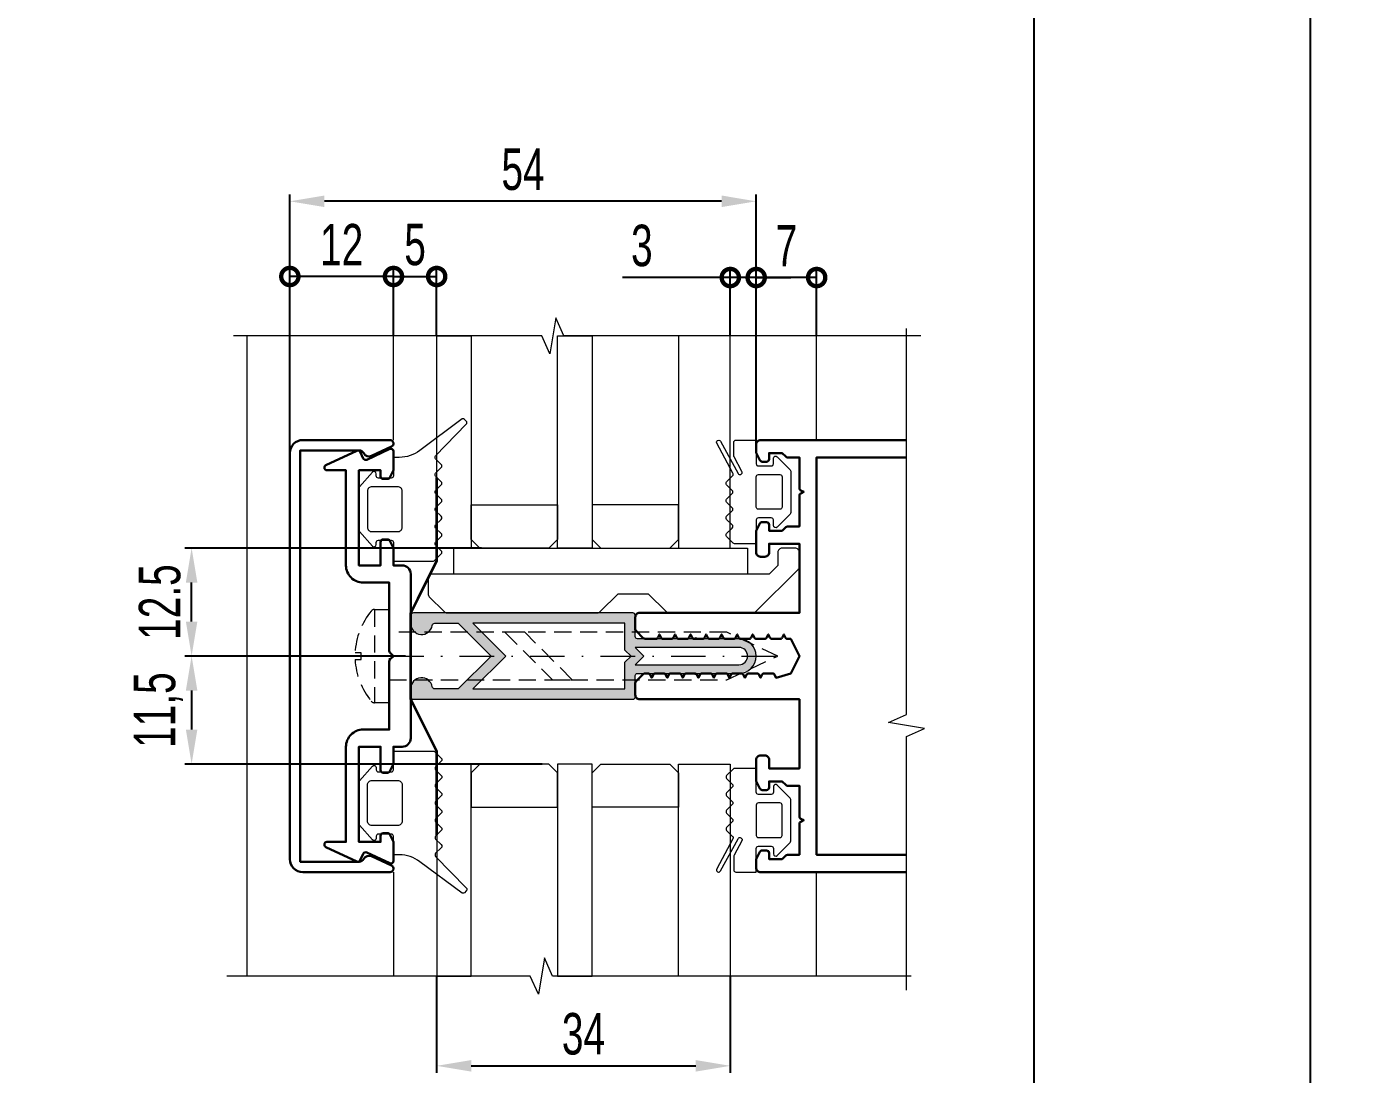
# Model space of a CAD drawing. Extents: x -37 to 8820, y -336 to 478.
# Drawn here: x 1167.1 to 1263.8, y 141.3 to 217.1 of the extents above; entities that cross this region are included whole.
import ezdxf

# ---------------------------------------------------------------- set-up
doc = ezdxf.new("R2010")
doc.units = 0
doc.header["$LTSCALE"] = 5
doc.linetypes.add('DASHDOT', pattern=[1, 0.5, -0.25, 0, -0.25])
doc.linetypes.add('HIDDEN', pattern=[0.375, 0.25, -0.125])
doc.layers.get('0').update_dxf_attribs({"linetype": 'CONTINUOUS', "lineweight": 30})
doc.layers.get('DEFPOINTS').update_dxf_attribs({"linetype": 'CONTINUOUS'})
for name, color, linetype, lineweight in [('1', 6, 'DASHDOT', 13), ('2', 3, 'HIDDEN', 13), ('Dimentions', 5, 'CONTINUOUS', 15), ('Glass', 5, 'CONTINUOUS', 20), ('Ал подклад', 7, 'CONTINUOUS', 20), ('Герлен', 7, 'CONTINUOUS', 60), ('Зигзаг', 1, 'CONTINUOUS', 15), ('Конструкции', 252, 'CONTINUOUS', 20), ('Подкладки', 1, 'CONTINUOUS', 20), ('Уплотнители', 1, 'CONTINUOUS', 20), ('Штриховка', 1, 'CONTINUOUS', 5)]:
    doc.layers.add(name, color=color, linetype=linetype, lineweight=lineweight)
doc.layers.add('Скрытые', color=14, linetype='CONTINUOUS', plot=False)
doc.styles.add('3', font='RUSS.SHX', dxfattribs={"width": 0.7, "height": 3})
doc.dimstyles.new('MX1_6', dxfattribs={"dimtxt": 3, "dimasz": 2.5, "dimexe": 0.5, "dimexo": 0, "dimgap": 0.8, "dimtad": 1, "dimlfac": 1.6, "dimdsep": 46, "dimtxsty": '3', "dimcen": 0, "dimclrd": 256, "dimclre": 256, "dimclrt": 256, "dimaunit": 1, "dimadec": 0, "dimazin": 0, "dimtfac": 1, "dimtmove": 0, "dimatfit": 1, "dimfxl": 1, "dimtvp": 1, "dimtolj": 1, "dimtzin": 0, "dimarcsym": 0})

# ---------------------------------------------------------------- blocks, each defined once
blk = doc.blocks.new('_DotSmall')
at = {"color": 0, "linetype": 'ByBlock', "const_width": 0.5}
blk.add_lwpolyline([(-0.0625, 0, 1), (0.0625, 0, 1)], format="xyb", close=True, dxfattribs=at)
blk = doc.blocks.new('*D682')
at = {"layer": 'DEFPOINTS', "color": 0, "linetype": 'Continuous', "transparency": 16777216}
for p in [(1186.128, 199.043), (1193.628, 194.741), (1186.128, 184.791)]:
    blk.add_point(p, dxfattribs=at)
at = {"layer": 'Dimentions', "linetype": 'Continuous', "lineweight": -2, "transparency": 16777216}
for p, q in [((1186.128, 184.791), (1186.128, 199.543)), ((1193.628, 194.741), (1193.628, 199.543)), ((1193.628, 199.043), (1186.128, 199.043))]:
    blk.add_line(p, q, dxfattribs=at)
at = {"layer": 'Dimentions', "linetype": 'Continuous', "lineweight": -2, "transparency": 16777216, "xscale": 2.5, "yscale": 2.5, "zscale": 2.5, "rotation": 180}
blk.add_blockref('_DotSmall', (1186.128, 199.043), dxfattribs=at)
at = {"layer": 'Dimentions', "linetype": 'Continuous', "lineweight": -2, "transparency": 16777216, "xscale": 2.5, "yscale": 2.5, "zscale": 2.5}
blk.add_blockref('_DotSmall', (1193.628, 199.043), dxfattribs=at)
at = {"layer": 'Dimentions', "linetype": 'Continuous', "transparency": 16777216, "insert": (1189.878, 201.343), "char_height": 3, "attachment_point": 5, "style": '3'}
blk.add_mtext('\\A1;12', dxfattribs=at)
blk = doc.blocks.new('*D683')
at = {"layer": 'DEFPOINTS', "color": 0, "linetype": 'Continuous', "transparency": 16777216}
for p in [(1219.878, 198.968), (1218.003, 194.741), (1219.878, 186.899)]:
    blk.add_point(p, dxfattribs=at)
at = {"layer": 'Dimentions', "linetype": 'Continuous', "lineweight": -2, "transparency": 16777216}
for p, q in [((1218.003, 194.741), (1218.003, 199.468)), ((1219.878, 186.899), (1219.878, 199.468)), ((1218.003, 198.968), (1210.203, 198.968)), ((1219.878, 198.968), (1218.003, 198.968)), ((1219.878, 198.968), (1222.378, 198.968))]:
    blk.add_line(p, q, dxfattribs=at)
at = {"layer": 'Dimentions', "linetype": 'Continuous', "lineweight": -2, "transparency": 16777216, "xscale": 2.5, "yscale": 2.5, "zscale": 2.5}
blk.add_blockref('_DotSmall', (1218.003, 198.968), dxfattribs=at)
at = {"layer": 'Dimentions', "linetype": 'Continuous', "lineweight": -2, "transparency": 16777216, "xscale": 2.5, "yscale": 2.5, "zscale": 2.5, "rotation": 180}
blk.add_blockref('_DotSmall', (1219.878, 198.968), dxfattribs=at)
at = {"layer": 'Dimentions', "linetype": 'Continuous', "transparency": 16777216, "insert": (1211.603, 201.268), "char_height": 3, "attachment_point": 5, "style": '3'}
blk.add_mtext('\\A1;3', dxfattribs=at)
blk = doc.blocks.new('*D684')
at = {"layer": 'DEFPOINTS', "color": 0, "linetype": 'Continuous', "transparency": 16777216}
for p in [(1186.128, 204.483), (1186.128, 194.741), (1219.878, 194.741)]:
    blk.add_point(p, dxfattribs=at)
at = {"layer": 'Dimentions', "linetype": 'Continuous', "lineweight": -2, "transparency": 16777216}
for p, q in [((1186.128, 194.741), (1186.128, 204.983)), ((1217.378, 204.483), (1188.628, 204.483)), ((1219.878, 194.741), (1219.878, 204.983))]:
    blk.add_line(p, q, dxfattribs=at)
at = {"layer": 'Dimentions', "linetype": 'Continuous', "transparency": 16777216}
for points in [[(1188.628, 204.9), (1188.628, 204.066), (1186.128, 204.483)], [(1217.378, 204.9), (1217.378, 204.066), (1219.878, 204.483)]]:
    blk.add_solid(points, dxfattribs=at)
at = {"layer": 'Dimentions', "linetype": 'Continuous', "transparency": 16777216, "insert": (1203.003, 206.783), "char_height": 3, "attachment_point": 5, "style": '3'}
blk.add_mtext('\\A1;54', dxfattribs=at)
blk = doc.blocks.new('*D685')
at = {"layer": 'DEFPOINTS', "color": 0, "linetype": 'Continuous', "transparency": 16777216}
for p in [(1196.753, 148.431), (1218.003, 148.431), (1218.003, 141.947)]:
    blk.add_point(p, dxfattribs=at)
at = {"layer": 'Dimentions', "linetype": 'Continuous', "lineweight": -2, "transparency": 16777216}
for p, q in [((1196.753, 148.431), (1196.753, 141.447)), ((1218.003, 148.431), (1218.003, 141.447)), ((1199.253, 141.947), (1215.503, 141.947))]:
    blk.add_line(p, q, dxfattribs=at)
at = {"layer": 'Dimentions', "linetype": 'Continuous', "transparency": 16777216}
for points in [[(1199.253, 142.363), (1199.253, 141.53), (1196.753, 141.947)], [(1215.503, 142.363), (1215.503, 141.53), (1218.003, 141.947)]]:
    blk.add_solid(points, dxfattribs=at)
at = {"layer": 'Dimentions', "linetype": 'Continuous', "transparency": 16777216, "insert": (1207.378, 144.247), "char_height": 3, "attachment_point": 5, "style": '3'}
blk.add_mtext('\\A1;34', dxfattribs=at)
blk = doc.blocks.new('*D686')
at = {"layer": 'DEFPOINTS', "color": 0, "linetype": 'Continuous', "transparency": 16777216}
for p in [(1196.753, 199.043), (1193.628, 194.741), (1196.753, 194.741)]:
    blk.add_point(p, dxfattribs=at)
at = {"layer": 'Dimentions', "linetype": 'Continuous', "lineweight": -2, "transparency": 16777216}
for p, q in [((1193.628, 194.741), (1193.628, 199.543)), ((1196.753, 194.741), (1196.753, 199.543)), ((1193.628, 199.043), (1196.753, 199.043))]:
    blk.add_line(p, q, dxfattribs=at)
at = {"layer": 'Dimentions', "linetype": 'Continuous', "lineweight": -2, "transparency": 16777216, "xscale": 2.5, "yscale": 2.5, "zscale": 2.5, "rotation": 180}
blk.add_blockref('_DotSmall', (1193.628, 199.043), dxfattribs=at)
at = {"layer": 'Dimentions', "linetype": 'Continuous', "lineweight": -2, "transparency": 16777216, "xscale": 2.5, "yscale": 2.5, "zscale": 2.5}
blk.add_blockref('_DotSmall', (1196.753, 199.043), dxfattribs=at)
at = {"layer": 'Dimentions', "linetype": 'Continuous', "transparency": 16777216, "insert": (1195.191, 201.343), "char_height": 3, "attachment_point": 5, "style": '3'}
blk.add_mtext('\\A1;5', dxfattribs=at)
blk = doc.blocks.new('*D687')
at = {"layer": 'DEFPOINTS', "color": 0, "linetype": 'Continuous', "transparency": 16777216}
for p in [(1219.878, 198.968), (1219.878, 194.741), (1224.253, 194.741)]:
    blk.add_point(p, dxfattribs=at)
at = {"layer": 'Dimentions', "linetype": 'Continuous', "lineweight": -2, "transparency": 16777216}
for p, q in [((1219.878, 194.741), (1219.878, 199.468)), ((1224.253, 194.741), (1224.253, 199.468)), ((1224.253, 198.968), (1219.878, 198.968))]:
    blk.add_line(p, q, dxfattribs=at)
at = {"layer": 'Dimentions', "linetype": 'Continuous', "lineweight": -2, "transparency": 16777216, "xscale": 2.5, "yscale": 2.5, "zscale": 2.5, "rotation": 180}
blk.add_blockref('_DotSmall', (1219.878, 198.968), dxfattribs=at)
at = {"layer": 'Dimentions', "linetype": 'Continuous', "lineweight": -2, "transparency": 16777216, "xscale": 2.5, "yscale": 2.5, "zscale": 2.5}
blk.add_blockref('_DotSmall', (1224.253, 198.968), dxfattribs=at)
at = {"layer": 'Dimentions', "linetype": 'Continuous', "transparency": 16777216, "insert": (1222.066, 201.268), "char_height": 3, "attachment_point": 5, "style": '3'}
blk.add_mtext('\\A1;7', dxfattribs=at)
blk = doc.blocks.new('*D660')
at = {"layer": 'DEFPOINTS', "color": 0, "linetype": 'Continuous', "transparency": 16777216}
for p in [(1179.019, 179.399), (1200.009, 179.399), (1194.487, 171.586)]:
    blk.add_point(p, dxfattribs=at)
at = {"layer": 'Dimentions', "linetype": 'Continuous', "lineweight": -2, "transparency": 16777216}
for p, q in [((1200.009, 179.399), (1178.519, 179.399)), ((1179.019, 174.086), (1179.019, 176.899)), ((1194.487, 171.586), (1178.519, 171.586))]:
    blk.add_line(p, q, dxfattribs=at)
at = {"layer": 'Dimentions', "linetype": 'Continuous', "transparency": 16777216}
for points in [[(1178.602, 176.899), (1179.436, 176.899), (1179.019, 179.399)], [(1178.602, 174.086), (1179.436, 174.086), (1179.019, 171.586)]]:
    blk.add_solid(points, dxfattribs=at)
at = {"layer": 'Dimentions', "linetype": 'Continuous', "transparency": 16777216, "insert": (1176.719, 175.492), "char_height": 3, "attachment_point": 5, "rotation": 90, "style": '3'}
blk.add_mtext('\\A1;12.5', dxfattribs=at)
blk = doc.blocks.new('*D661')
at = {"layer": 'DEFPOINTS', "color": 0, "linetype": 'Continuous', "transparency": 16777216}
for p in [(1194.487, 171.586), (1179.019, 163.774), (1204.384, 163.774)]:
    blk.add_point(p, dxfattribs=at)
at = {"layer": 'Dimentions', "linetype": 'Continuous', "lineweight": -2, "transparency": 16777216}
for p, q in [((1194.487, 171.586), (1178.519, 171.586)), ((1179.019, 169.086), (1179.019, 166.274)), ((1204.384, 163.774), (1178.519, 163.774))]:
    blk.add_line(p, q, dxfattribs=at)
at = {"layer": 'Dimentions', "linetype": 'Continuous', "transparency": 16777216}
for points in [[(1178.602, 169.086), (1179.436, 169.086), (1179.019, 171.586)], [(1178.602, 166.274), (1179.436, 166.274), (1179.019, 163.774)]]:
    blk.add_solid(points, dxfattribs=at)
at = {"layer": 'Dimentions', "linetype": 'Continuous', "transparency": 16777216, "insert": (1176.612, 167.68), "char_height": 3, "attachment_point": 5, "rotation": 90, "style": '3'}
blk.add_mtext('\\A1;11,5', dxfattribs=at)

msp = doc.modelspace()

# ---------------------------------------------------------------- hatches: boundary and pattern name
at = {"layer": 'Штриховка'}
h = msp.add_hatch(color=256, dxfattribs=at)
h.paths.add_polyline_path([(1196.6154, 173.961), (1198.3156, 173.961), (1199.1906, 173.086), (1200.2512, 173.086), (1199.3762, 173.961), (1210.3781, 173.961), (1210.3781, 173.086), (1211.1281, 173.086), (1211.1281, 174.5235, 0.4142136), (1210.9406, 174.711), (1195.0656, 174.711, 0.4142136), (1194.8781, 174.5235), (1194.8781, 173.9298, 0.9221128), (1196.4303, 173.8038, -0.3675232)])
h.paths.add_polyline_path([(1211.1281, 170.086), (1210.3781, 170.086), (1210.3781, 169.211), (1199.3762, 169.211), (1200.2512, 170.086), (1199.1906, 170.086), (1198.3156, 169.211), (1196.6154, 169.211, -0.3675232), (1196.4303, 169.3683, 0.9221128), (1194.8781, 169.2423), (1194.8781, 168.6485, 0.4142136), (1195.0656, 168.461), (1210.9406, 168.461, 0.4142136), (1211.1281, 168.6485)])
h.paths.add_polyline_path([(1201.7512, 171.586), (1200.6906, 171.586), (1199.1906, 170.086), (1200.2512, 170.086)])
h.paths.add_polyline_path([(1200.2512, 173.086), (1199.1906, 173.086), (1200.6906, 171.586), (1201.7512, 171.586)])
h.paths.add_polyline_path([(1219.4811, 172.4998), (1218.7797, 172.8268, 0.0304189), (1218.6281, 172.836), (1215.6281, 172.836), (1215.4002, 172.836, -0.0283601), (1215.379, 172.8372, 0.0024178), (1215.3781, 172.836), (1211.2843, 172.836, -0.4142136), (1211.1281, 172.9923), (1211.1281, 173.086), (1210.3781, 173.086), (1210.3781, 172.0254), (1210.8174, 171.586), (1211.7531, 171.586), (1211.1281, 172.211), (1218.6281, 172.211, -0.4142136), (1219.2531, 171.586), (1219.8781, 171.586, 0.2078608)])
h.paths.add_polyline_path([(1219.8781, 171.586), (1219.2531, 171.586, -0.4142136), (1218.6281, 170.961), (1211.1281, 170.961), (1211.7531, 171.586), (1210.8174, 171.586), (1210.3781, 171.1467), (1210.3781, 170.086), (1211.1281, 170.086), (1211.1281, 170.1798, -0.4142136), (1211.2843, 170.336), (1215.3781, 170.336), (1215.4184, 170.336, -0.1989758), (1215.5511, 170.2811, 0.1550132), (1215.6281, 170.336), (1218.6281, 170.336, 0.0304189), (1218.7797, 170.3453), (1219.4811, 170.6723, 0.2078608)])

# ---------------------------------------------------------------- linework, layer by layer
for points in [[(1186.1281, 156.8985), (1186.1281, 186.2735, -0.4142136), (1187.0656, 187.211), (1193.3781, 187.211, -0.8025849), (1193.4837, 186.7344), (1192.0471, 186.0645, -0.4015594), (1191.474, 186.2591, 0.2797393), (1191.1414, 186.461), (1186.8781, 186.461), (1186.8781, 156.711), (1191.1414, 156.711, 0.2797393), (1191.474, 156.9129, -0.4015594), (1192.0471, 157.1075), (1193.4837, 156.4376, -0.8025849), (1193.3781, 155.961), (1187.0656, 155.961, -0.4142136)], [(1190.9741, 186.4435, -0.4142136), (1191.2233, 186.3528), (1191.4433, 185.881, 0.4142136), (1191.6925, 185.7903), (1193.3613, 186.5685, -0.5486188), (1193.6281, 186.3985), (1193.6281, 185.0678, -0.1164338), (1193.6083, 184.9839), (1193.3674, 184.5022, -0.284079), (1193.1997, 184.3985), (1192.8781, 184.3985, -0.4142136), (1192.6906, 184.586), (1192.6906, 185.0235), (1191.1281, 185.0235), (1191.1281, 178.1485), (1192.6906, 178.1485), (1192.6906, 179.836, -0.4142136), (1192.8781, 180.0235), (1193.1997, 180.0235, -0.284079), (1193.3674, 179.9199), (1193.6083, 179.4381, -0.1164338), (1193.6281, 179.3543), (1193.6281, 178.1485), (1194.2531, 178.1485, -0.4142136), (1194.8781, 177.5235), (1194.8781, 165.6485, -0.4142136), (1194.2531, 165.0235), (1193.6281, 165.0235), (1193.6281, 163.8178, -0.1164338), (1193.6083, 163.7339), (1193.3674, 163.2522, -0.284079), (1193.1997, 163.1485), (1192.8781, 163.1485, -0.4142136), (1192.6906, 163.336), (1192.6906, 165.0235), (1191.1281, 165.0235), (1191.1281, 158.1485), (1192.6906, 158.1485), (1192.6906, 158.586, -0.4142136), (1192.8781, 158.7735), (1193.1997, 158.7735, -0.284079), (1193.3674, 158.6699), (1193.6083, 158.1881, -0.1164338), (1193.6281, 158.1043), (1193.6281, 156.7735, -0.5486188), (1193.3613, 156.6036), (1191.6925, 157.3818, 0.4142136), (1191.4433, 157.2911), (1191.2233, 156.8193, -0.4142136), (1190.9741, 156.7286), (1188.7363, 157.7721, -0.2914734), (1188.6281, 157.942), (1188.6281, 157.961, -0.4142136), (1188.8156, 158.1485), (1190.1906, 158.1485), (1190.1906, 165.0235, -0.4142136), (1191.4406, 166.2735), (1193.3156, 166.2735), (1193.3156, 171.1959, -0.1989124), (1193.3705, 171.3284), (1193.6281, 171.586), (1193.3705, 171.8436, -0.1989124), (1193.3156, 171.9762), (1193.3156, 176.8985), (1191.4406, 176.8985, -0.4142136), (1190.1906, 178.1485), (1190.1906, 185.0235), (1188.8156, 185.0235, -0.4142136), (1188.6281, 185.211), (1188.6281, 185.23, -0.2914734), (1188.7363, 185.3999)]]:
    msp.add_lwpolyline(points, format="xyb", close=True)
msp.add_lwpolyline([(1230.7432, 155.961), (1220.1906, 155.961, -0.4142136), (1219.8781, 156.2735), (1219.8781, 156.8543, -0.1164338), (1219.8979, 156.9381), (1220.1387, 157.4199, -0.284079), (1220.3065, 157.5235), (1220.6281, 157.5235, -0.4142136), (1220.8156, 157.336), (1220.8156, 156.8985), (1221.7531, 156.8985), (1222.0107, 157.1561, -0.1989124), (1222.1432, 157.211), (1223.0031, 157.211), (1223.0031, 159.4389, -0.284079), (1223.1067, 159.6066), (1223.3156, 159.711), (1223.1067, 159.8154, -0.284079), (1223.0031, 159.9831), (1223.0031, 162.211), (1222.1432, 162.211, -0.1989124), (1222.0107, 162.2659), (1221.7531, 162.5235), (1220.8156, 162.5235), (1220.8156, 162.086, -0.4142136), (1220.6281, 161.8985), (1220.3065, 161.8985, -0.284079), (1220.1387, 162.0022), (1219.8979, 162.4839, -0.1164338), (1219.8781, 162.5678), (1219.8781, 164.086, -0.4142136), (1220.1906, 164.3985), (1220.5031, 164.3985, -0.4142136), (1220.8156, 164.086), (1220.8156, 163.461), (1223.0031, 163.461), (1223.0031, 168.461), (1211.4406, 168.461, -0.4142136), (1211.1281, 168.7735), (1211.1281, 169.6334, -0.1989124), (1211.183, 169.7659), (1211.6982, 170.2811, -0.1989124), (1211.8307, 170.336), (1212.0434, 170.336, -0.284079), (1212.2111, 170.2324), (1212.3156, 170.0235), (1212.42, 170.2324, -0.284079), (1212.5877, 170.336), (1213.1684, 170.336, -0.284079), (1213.3361, 170.2324), (1213.4406, 170.0235), (1213.545, 170.2324, -0.284079), (1213.7127, 170.336), (1214.2934, 170.336, -0.284079), (1214.4611, 170.2324), (1214.5656, 170.0235), (1214.67, 170.2324, -0.284079), (1214.8377, 170.336), (1215.4184, 170.336, -0.284079), (1215.5861, 170.2324), (1215.6906, 170.0235), (1215.795, 170.2324, -0.284079), (1215.9627, 170.336), (1216.5434, 170.336, -0.284079), (1216.7111, 170.2324), (1216.8156, 170.0235), (1216.92, 170.2324, -0.284079), (1217.0877, 170.336), (1217.6684, 170.336, -0.284079), (1217.8361, 170.2324), (1217.9406, 170.0235), (1218.045, 170.2324, -0.284079), (1218.2127, 170.336), (1218.7934, 170.336, -0.284079), (1218.9611, 170.2324), (1219.0656, 170.0235), (1219.17, 170.2324, -0.284079), (1219.3377, 170.336), (1219.9184, 170.336, -0.284079), (1220.0861, 170.2324), (1220.1906, 170.0235), (1220.295, 170.2324, -0.284079), (1220.4627, 170.336), (1221.0434, 170.336, -0.284079), (1221.2111, 170.2324), (1221.3156, 170.0235), (1222.3781, 170.336), (1223.0031, 171.586), (1222.3781, 172.836), (1222.1502, 172.836, -0.284079), (1221.9825, 172.9397), (1221.8781, 173.1485), (1221.7736, 172.9397, -0.284079), (1221.6059, 172.836), (1221.0252, 172.836, -0.284079), (1220.8575, 172.9397), (1220.7531, 173.1485), (1220.6486, 172.9397, -0.284079), (1220.4809, 172.836), (1219.9002, 172.836, -0.284079), (1219.7325, 172.9397), (1219.6281, 173.1485), (1219.5236, 172.9397, -0.284079), (1219.3559, 172.836), (1218.7752, 172.836, -0.284079), (1218.6075, 172.9397), (1218.5031, 173.1485), (1218.3986, 172.9397, -0.284079), (1218.2309, 172.836), (1217.6502, 172.836, -0.284079), (1217.4825, 172.9397), (1217.3781, 173.1485), (1217.2736, 172.9397, -0.284079), (1217.1059, 172.836), (1216.5252, 172.836, -0.284079), (1216.3575, 172.9397), (1216.2531, 173.1485), (1216.1486, 172.9397, -0.284079), (1215.9809, 172.836), (1215.4002, 172.836, -0.284079), (1215.2325, 172.9397), (1215.1281, 173.1485), (1215.0236, 172.9397, -0.284079), (1214.8559, 172.836), (1214.2752, 172.836, -0.284079), (1214.1075, 172.9397), (1214.0031, 173.1485), (1213.8986, 172.9397, -0.284079), (1213.7309, 172.836), (1213.1502, 172.836, -0.284079), (1212.9825, 172.9397), (1212.8781, 173.1485), (1212.7736, 172.9397, -0.284079), (1212.6059, 172.836), (1211.8307, 172.836, -0.1989124), (1211.6982, 172.8909), (1211.183, 173.4061, -0.1989124), (1211.1281, 173.5387), (1211.1281, 174.3985, -0.4142136), (1211.4406, 174.711), (1223.0031, 174.711), (1223.0031, 179.711), (1220.8156, 179.711), (1220.8156, 179.086, -0.4142136), (1220.5031, 178.7735), (1220.1906, 178.7735, -0.4142136), (1219.8781, 179.086), (1219.8781, 180.6043, -0.1164338), (1219.8979, 180.6881), (1220.1387, 181.1699, -0.284079), (1220.3065, 181.2735), (1220.6281, 181.2735, -0.4142136), (1220.8156, 181.086), (1220.8156, 180.6485), (1221.7531, 180.6485), (1222.0107, 180.9061, -0.1989124), (1222.1432, 180.961), (1223.0031, 180.961), (1223.0031, 183.1889, -0.284079), (1223.1067, 183.3566), (1223.3156, 183.461), (1223.1067, 183.5654, -0.284079), (1223.0031, 183.7331), (1223.0031, 185.961), (1222.1432, 185.961, -0.1989124), (1222.0107, 186.0159), (1221.7531, 186.2735), (1220.8156, 186.2735), (1220.8156, 185.836, -0.4142136), (1220.6281, 185.6485), (1220.3065, 185.6485, -0.284079), (1220.1387, 185.7522), (1219.8979, 186.2339, -0.1164338), (1219.8781, 186.3178), (1219.8781, 186.8985, -0.4142136), (1220.1906, 187.211), (1230.7432, 187.211)], format="xyb")
msp.add_lwpolyline([(1230.7432, 157.211), (1224.2531, 157.211), (1224.2531, 185.961), (1230.7432, 185.961)])
at = {"layer": '1'}
msp.add_line((1193.3156, 171.586), (1221.4406, 171.586), dxfattribs=at)
at = {"layer": '2'}
msp.add_line((1192.2595, 174.961), (1192.2595, 168.211), dxfattribs=at)
msp.add_lwpolyline([(1190.8527, 171.8316, -0.1618489), (1192.0185, 174.8474, -0.2238875), (1192.2595, 174.961), (1193.3156, 174.961), (1193.3156, 168.211), (1192.2595, 168.211, -0.2238875), (1192.0185, 168.3247, -0.1618489), (1190.8527, 171.3404), (1191.2904, 171.3404), (1191.2904, 171.8316)], format="xyb", close=True, dxfattribs=at)
for points in [[(1193.3156, 169.8673), (1217.7547, 169.8673), (1221.4406, 171.586), (1217.7547, 173.3048), (1193.3156, 173.3048)], [(1201.694, 173.3048), (1205.1315, 169.8673), (1206.5638, 169.8673), (1203.1263, 173.3048)]]:
    msp.add_lwpolyline(points, close=True, dxfattribs=at)
at = {"layer": 'Glass'}
for points in [[(1199.2531, 194.7413), (1199.2531, 179.3985), (1196.7531, 179.3985), (1196.7531, 194.7413)], [(1208.0031, 194.7413), (1208.0031, 179.3985), (1205.5031, 179.3985), (1205.5031, 194.7413)], [(1214.2531, 194.7413), (1214.2531, 179.3985), (1218.0031, 179.3985), (1218.0031, 194.7413)], [(1204.8781, 179.3985), (1199.8781, 179.3985), (1199.2531, 180.0235), (1199.2531, 182.5235), (1205.5031, 182.5235), (1205.5031, 180.0235)], [(1208.6281, 179.3985), (1213.6281, 179.3985), (1214.2531, 180.0235), (1214.2531, 182.5235), (1208.0031, 182.5235), (1208.0031, 180.0235)], [(1199.2531, 148.4308), (1199.2531, 163.7735), (1196.7531, 163.7735), (1196.7531, 148.4308)], [(1204.8781, 163.7735), (1199.8781, 163.7735), (1199.2531, 163.1485), (1199.2531, 160.6485), (1205.5031, 160.6485), (1205.5031, 163.1485)], [(1208.0031, 148.4308), (1208.0031, 163.7735), (1205.5031, 163.7735), (1205.5031, 148.4308)], [(1208.6281, 163.7735), (1213.6281, 163.7735), (1214.2531, 163.1485), (1214.2531, 160.6485), (1208.0031, 160.6485), (1208.0031, 163.1485)], [(1214.2531, 148.4308), (1214.2531, 163.7735), (1218.0031, 163.7735), (1218.0031, 148.4308)]]:
    msp.add_lwpolyline(points, close=True, dxfattribs=at)
at = {"layer": 'Ал подклад'}
msp.add_lwpolyline([(1213.5755, 174.711), (1219.6414, 174.711, 0.1989124), (1219.8624, 174.8025), (1222.9115, 177.8517, 0.1989124), (1223.0031, 178.0727), (1223.0031, 179.086, 0.4142136), (1222.6906, 179.3985), (1221.7531, 179.3985, 0.4142136), (1221.4406, 179.086), (1221.4406, 178.1485), (1220.8156, 177.5235), (1196.4406, 177.5235, 0.4142136), (1196.1281, 177.211), (1196.1281, 176.0905, 0.1989124), (1196.2196, 175.8695), (1197.2865, 174.8025, 0.1989124), (1197.5075, 174.711), (1208.3692, 174.711, 0.1989124), (1208.5902, 174.8025), (1209.8781, 176.0905), (1212.0666, 176.0905), (1213.3545, 174.8025, 0.1989124)], format="xyb", close=True, dxfattribs=at)
at = {"layer": 'Герлен', "ltscale": 2, "const_width": 0.1875}
msp.add_lwpolyline([(1196.7531, 184.5235), (1196.7531, 178.461), (1194.8781, 174.711), (1194.8781, 168.461), (1196.7531, 164.711), (1196.7531, 158.6485)], dxfattribs=at)
at = {"layer": 'Зигзаг'}
for points in [[(1231.8037, 194.7413), (1205.9659, 194.7413), (1205.3851, 196.0591), (1204.9495, 193.4464), (1204.367, 194.7413), (1182.0408, 194.7413)], [(1230.7432, 147.4143), (1230.7432, 165.7592), (1232.0611, 166.3401), (1229.4484, 166.7757), (1230.7432, 167.3582), (1230.7432, 195.2848)], [(1231.0996, 148.4308), (1205.128, 148.4308), (1204.5471, 149.7487), (1204.1115, 147.136), (1203.529, 148.4308), (1181.5665, 148.4308)]]:
    msp.add_lwpolyline(points, dxfattribs=at)
at = {"layer": 'Конструкции'}
for p, q in [((1193.6281, 187.211), (1193.6281, 194.7413)), ((1224.2531, 187.211), (1224.2531, 194.7413)), ((1193.6281, 155.961), (1193.6281, 148.4308)), ((1224.2531, 148.4308), (1224.2531, 155.961))]:
    msp.add_line(p, q, dxfattribs=at)
msp.add_lwpolyline([(1183.0031, 194.7413), (1183.0031, 148.4308)], dxfattribs=at)
at = {"layer": 'Подкладки'}
msp.add_lwpolyline([(1198.0031, 177.5235), (1198.0031, 179.3985), (1219.2531, 179.3985), (1219.2531, 177.5235)], close=True, dxfattribs=at)
at = {"layer": 'Скрытые', "linetype": 'Continuous'}
for points in [[(1260, 297), (1050, 297), (1050, 0), (1260, 0)], [(1260, 297), (1470, 297), (1470, 0), (1260, 0)], [(1240, 10), (1240, 287), (1075, 287), (1075, 10)]]:
    msp.add_lwpolyline(points, close=True, dxfattribs=at)
at = {"layer": 'Уплотнители'}
for points in [[(1192.3781, 179.8048, -0.4142136), (1192.5343, 179.961), (1193.4718, 179.961, -0.4142136), (1193.6281, 179.8048), (1193.6281, 178.461), (1196.516, 178.461, 0.1989124), (1196.6044, 178.4976), (1197.0823, 178.9755, 0.4142136), (1197.0823, 179.1965), (1196.6783, 179.6005, -0.4142136), (1196.6783, 179.8215), (1197.0823, 180.2255, 0.4142136), (1197.0823, 180.4465), (1196.6783, 180.8505, -0.4142136), (1196.6783, 181.0715), (1197.0823, 181.4755, 0.4142136), (1197.0823, 181.6965), (1196.6783, 182.1005, -0.4142136), (1196.6783, 182.3215), (1197.0823, 182.7255, 0.4142136), (1197.0823, 182.9465), (1196.6783, 183.3505, -0.4142136), (1196.6783, 183.5715), (1197.0823, 183.9755, 0.4142136), (1197.0823, 184.1965), (1196.6783, 184.6005, -0.4142136), (1196.6783, 184.8215), (1197.0823, 185.2255, 0.4142136), (1197.0823, 185.4465), (1196.6783, 185.8505, -0.4142136), (1196.6783, 186.0715), (1198.8926, 188.3505, 0.4142136), (1198.8926, 188.5715), (1198.7613, 188.7028, 0.2925382), (1198.5968, 188.739), (1195.5436, 186.4582, -0.1617878), (1194.0474, 185.961), (1193.6281, 185.961), (1193.6281, 184.6173, -0.4142136), (1193.4718, 184.461), (1192.5343, 184.461, -0.4142136), (1192.3781, 184.6173), (1192.3781, 184.7735, 0.6685867), (1192.1112, 184.8839), (1191.1737, 183.8193, 0.1986192), (1191.1281, 183.7089), (1191.1281, 180.7131, 0.1986192), (1191.1737, 180.6028), (1192.1112, 179.5382, 0.6685867), (1192.3781, 179.6485)], [(1218.8389, 184.9418), (1218.272, 185.9868, -0.1249127), (1218.2531, 186.0613), (1218.2531, 187.0548, -0.4142136), (1218.4093, 187.211), (1219.8781, 187.211), (1219.8781, 185.4923, 0.4142136), (1220.0343, 185.336), (1220.9718, 185.336, 0.4142136), (1221.1281, 185.4923), (1221.1281, 185.8985, -0.6685867), (1221.3949, 186.0089), (1222.3324, 185.0693, -0.1986192), (1222.3781, 184.9589), (1222.3781, 181.9631, -0.1986192), (1222.3324, 181.8528), (1221.3949, 180.9132, -0.6685867), (1221.1281, 181.0235), (1221.1281, 181.4298, 0.4142136), (1220.9718, 181.586), (1220.0343, 181.586, 0.4142136), (1219.8781, 181.4298), (1219.8781, 179.711), (1218.3178, 179.711, -0.1989124), (1218.2073, 179.7568), (1217.7386, 180.2255, -0.4142136), (1217.7386, 180.4465), (1218.1426, 180.8505, 0.4142136), (1218.1426, 181.0715), (1217.7386, 181.4755, -0.4142136), (1217.7386, 181.6965), (1218.1426, 182.1005, 0.4142136), (1218.1426, 182.3215), (1217.7386, 182.7255, -0.4142136), (1217.7386, 182.9465), (1218.1426, 183.3505, 0.4142136), (1218.1426, 183.5715), (1217.7386, 183.9755, -0.4142136), (1217.7386, 184.1965), (1218.1706, 184.6285, 0.3320761), (1218.1975, 184.8135), (1217.022, 186.9803, -1), (1217.2967, 187.1293), (1218.5643, 184.7928, 1)], [(1191.7531, 183.5235), (1191.7531, 180.8985, 0.4142136), (1192.0656, 180.586), (1193.9406, 180.586, 0.4142136), (1194.2531, 180.8985), (1194.2531, 183.5235, 0.4142136), (1193.9406, 183.836), (1192.0656, 183.836, 0.4142136)], [(1221.7531, 184.5548), (1221.7531, 182.3673, -0.4142136), (1221.5968, 182.211), (1220.0343, 182.211, -0.4142136), (1219.8781, 182.3673), (1219.8781, 184.5548, -0.4142136), (1220.0343, 184.711), (1221.5968, 184.711, -0.4142136)], [(1211.1281, 168.6485), (1211.1281, 170.1798, -0.4142136), (1211.2843, 170.336), (1215.3781, 170.336, 0.5), (1215.6281, 170.336), (1218.6281, 170.336, 1), (1218.6281, 172.836), (1215.6281, 172.836, 0.5), (1215.3781, 172.836), (1211.2843, 172.836, -0.4142136), (1211.1281, 172.9923), (1211.1281, 174.5235, 0.4142136), (1210.9406, 174.711), (1195.0656, 174.711, 0.4142136), (1194.8781, 174.5235), (1194.8781, 173.9298, 0.9221128), (1196.4303, 173.8038, -0.3675232), (1196.6154, 173.961), (1198.3156, 173.961), (1200.6906, 171.586), (1198.3156, 169.211), (1196.6154, 169.211, -0.3675232), (1196.4303, 169.3683, 0.9221128), (1194.8781, 169.2423), (1194.8781, 168.6485, 0.4142136), (1195.0656, 168.461), (1210.9406, 168.461, 0.4142136)], [(1211.7531, 171.586), (1211.1281, 170.961), (1218.6281, 170.961, 1), (1218.6281, 172.211), (1211.1281, 172.211), (1211.7531, 171.586)], [(1192.3781, 163.3673, 0.4142136), (1192.5343, 163.211), (1193.4718, 163.211, 0.4142136), (1193.6281, 163.3673), (1193.6281, 164.711), (1196.516, 164.711, -0.1989124), (1196.6044, 164.6744), (1197.0823, 164.1965, -0.4142136), (1197.0823, 163.9755), (1196.6783, 163.5715, 0.4142136), (1196.6783, 163.3505), (1197.0823, 162.9465, -0.4142136), (1197.0823, 162.7255), (1196.6783, 162.3215, 0.4142136), (1196.6783, 162.1005), (1197.0823, 161.6965, -0.4142136), (1197.0823, 161.4755), (1196.6783, 161.0715, 0.4142136), (1196.6783, 160.8505), (1197.0823, 160.4465, -0.4142136), (1197.0823, 160.2255), (1196.6783, 159.8215, 0.4142136), (1196.6783, 159.6005), (1197.0823, 159.1965, -0.4142136), (1197.0823, 158.9755), (1196.6783, 158.5715, 0.4142136), (1196.6783, 158.3505), (1197.0823, 157.9465, -0.4142136), (1197.0823, 157.7255), (1196.6783, 157.3215, 0.4142136), (1196.6783, 157.1005), (1198.8926, 154.8215, -0.4142136), (1198.8926, 154.6005), (1198.7613, 154.4692, -0.2925382), (1198.5968, 154.4331), (1195.5436, 156.7139, 0.1617878), (1194.0474, 157.211), (1193.6281, 157.211), (1193.6281, 158.5548, 0.4142136), (1193.4718, 158.711), (1192.5343, 158.711, 0.4142136), (1192.3781, 158.5548), (1192.3781, 158.3985, -0.6685867), (1192.1112, 158.2882), (1191.1737, 159.3528, -0.1986192), (1191.1281, 159.4631), (1191.1281, 162.4589, -0.1986192), (1191.1737, 162.5693), (1192.1112, 163.6339, -0.6685867), (1192.3781, 163.5235)], [(1191.7531, 159.6485), (1191.7531, 162.2735, -0.4142136), (1192.0656, 162.586), (1193.9406, 162.586, -0.4142136), (1194.2531, 162.2735), (1194.2531, 159.6485, -0.4142136), (1193.9406, 159.336), (1192.0656, 159.336, -0.4142136)], [(1218.8389, 158.2303), (1218.272, 157.1852, 0.1249127), (1218.2531, 157.1107), (1218.2531, 156.1173, 0.4142136), (1218.4093, 155.961), (1219.8781, 155.961), (1219.8781, 157.6798, -0.4142136), (1220.0343, 157.836), (1220.9718, 157.836, -0.4142136), (1221.1281, 157.6798), (1221.1281, 157.2735, 0.6685867), (1221.3949, 157.1632), (1222.3324, 158.1028, 0.1986192), (1222.3781, 158.2131), (1222.3781, 161.2089, 0.1986192), (1222.3324, 161.3193), (1221.3949, 162.2589, 0.6685867), (1221.1281, 162.1485), (1221.1281, 161.7423, -0.4142136), (1220.9718, 161.586), (1220.0343, 161.586, -0.4142136), (1219.8781, 161.7423), (1219.8781, 163.461), (1218.3178, 163.461, 0.1989124), (1218.2073, 163.4153), (1217.7386, 162.9465, 0.4142136), (1217.7386, 162.7255), (1218.1426, 162.3215, -0.4142136), (1218.1426, 162.1005), (1217.7386, 161.6965, 0.4142136), (1217.7386, 161.4755), (1218.1426, 161.0715, -0.4142136), (1218.1426, 160.8505), (1217.7386, 160.4465, 0.4142136), (1217.7386, 160.2255), (1218.1426, 159.8215, -0.4142136), (1218.1426, 159.6005), (1217.7386, 159.1965, 0.4142136), (1217.7386, 158.9755), (1218.1706, 158.5435, -0.3320761), (1218.1975, 158.3585), (1217.022, 156.1918, 1), (1217.2967, 156.0428), (1218.5643, 158.3793, -1)], [(1221.7531, 158.6173), (1221.7531, 160.8048, 0.4142136), (1221.5968, 160.961), (1220.0343, 160.961, 0.4142136), (1219.8781, 160.8048), (1219.8781, 158.6173, 0.4142136), (1220.0343, 158.461), (1221.5968, 158.461, 0.4142136)]]:
    msp.add_lwpolyline(points, format="xyb", close=True, dxfattribs=at)
msp.add_lwpolyline([(1210.3781, 171.1467), (1210.8174, 171.586), (1210.3781, 172.0254), (1210.3781, 173.961), (1199.3762, 173.961), (1201.7512, 171.586), (1199.3762, 169.211), (1210.3781, 169.211)], close=True, dxfattribs=at)

# ---------------------------------------------------------------- dimensions: what is measured, and where the dimension line sits
at = {"layer": 'Dimentions', "linetype": 'Continuous'}
for base, p1, p2, picture, middle in [((1186.1281, 204.4828), (1219.8781, 194.7413), (1186.1281, 194.7413), '*D684', (1203.0031, 206.7828)), ((1218.0031, 141.9465), (1196.7531, 148.4308), (1218.0031, 148.4308), '*D685', (1207.3781, 144.2465))]:
    dim = msp.add_linear_dim(base=base, p1=p1, p2=p2, dimstyle='MX1_6', dxfattribs=at)
    dim.commit()
    dim.dimension.update_dxf_attribs({"geometry": picture, "text_midpoint": middle})
for base, p1, p2, picture, middle in [((1186.1281, 199.0433), (1193.6281, 194.7413), (1186.1281, 184.7905), '*D682', (1189.8781, 201.3433)), ((1196.7531, 199.0433), (1193.6281, 194.7413), (1196.7531, 194.7413), '*D686', (1195.1906, 201.3433)), ((1219.8781, 198.9681), (1224.2531, 194.7413), (1219.8781, 194.7413), '*D687', (1222.0656, 201.2681))]:
    dim = msp.add_linear_dim(base=base, p1=p1, p2=p2, dimstyle='MX1_6', override={"dimdec": 0, "dimblk1": 'DotSmall', "dimblk2": 'DotSmall', "dimsah": 1}, dxfattribs=at)
    dim.commit()
    dim.dimension.update_dxf_attribs({"geometry": picture, "text_midpoint": middle})
dim = msp.add_linear_dim(base=(1219.8781, 198.9681), p1=(1218.0031, 194.7413), p2=(1219.8781, 186.8985), dimstyle='MX1_6', override={"dimdec": 0, "dimblk1": 'DotSmall', "dimblk2": 'DotSmall', "dimsah": 1}, dxfattribs=at)
dim.commit()
dim.dimension.update_dxf_attribs({"geometry": '*D683', "text_midpoint": (1211.6031, 198.9681), "dimtype": 160})
dim = msp.add_linear_dim(base=(1179.0189, 179.3985), p1=(1194.4873, 171.586), p2=(1200.0089, 179.3985), angle=90, dimstyle='MX1_6', dxfattribs=at)
dim.commit()
dim.dimension.update_dxf_attribs({"geometry": '*D660', "text_midpoint": (1179.0189, 175.4923), "dimtype": 160})
dim = msp.add_linear_dim(base=(1179.0189, 163.7735), p1=(1194.4873, 171.586), p2=(1204.3839, 163.7735), angle=90, text='11,5', dimstyle='MX1_6', dxfattribs=at)
dim.commit()
dim.dimension.update_dxf_attribs({"geometry": '*D661', "text_midpoint": (1176.6117, 167.6798)})

doc.saveas('drawing.dxf')
